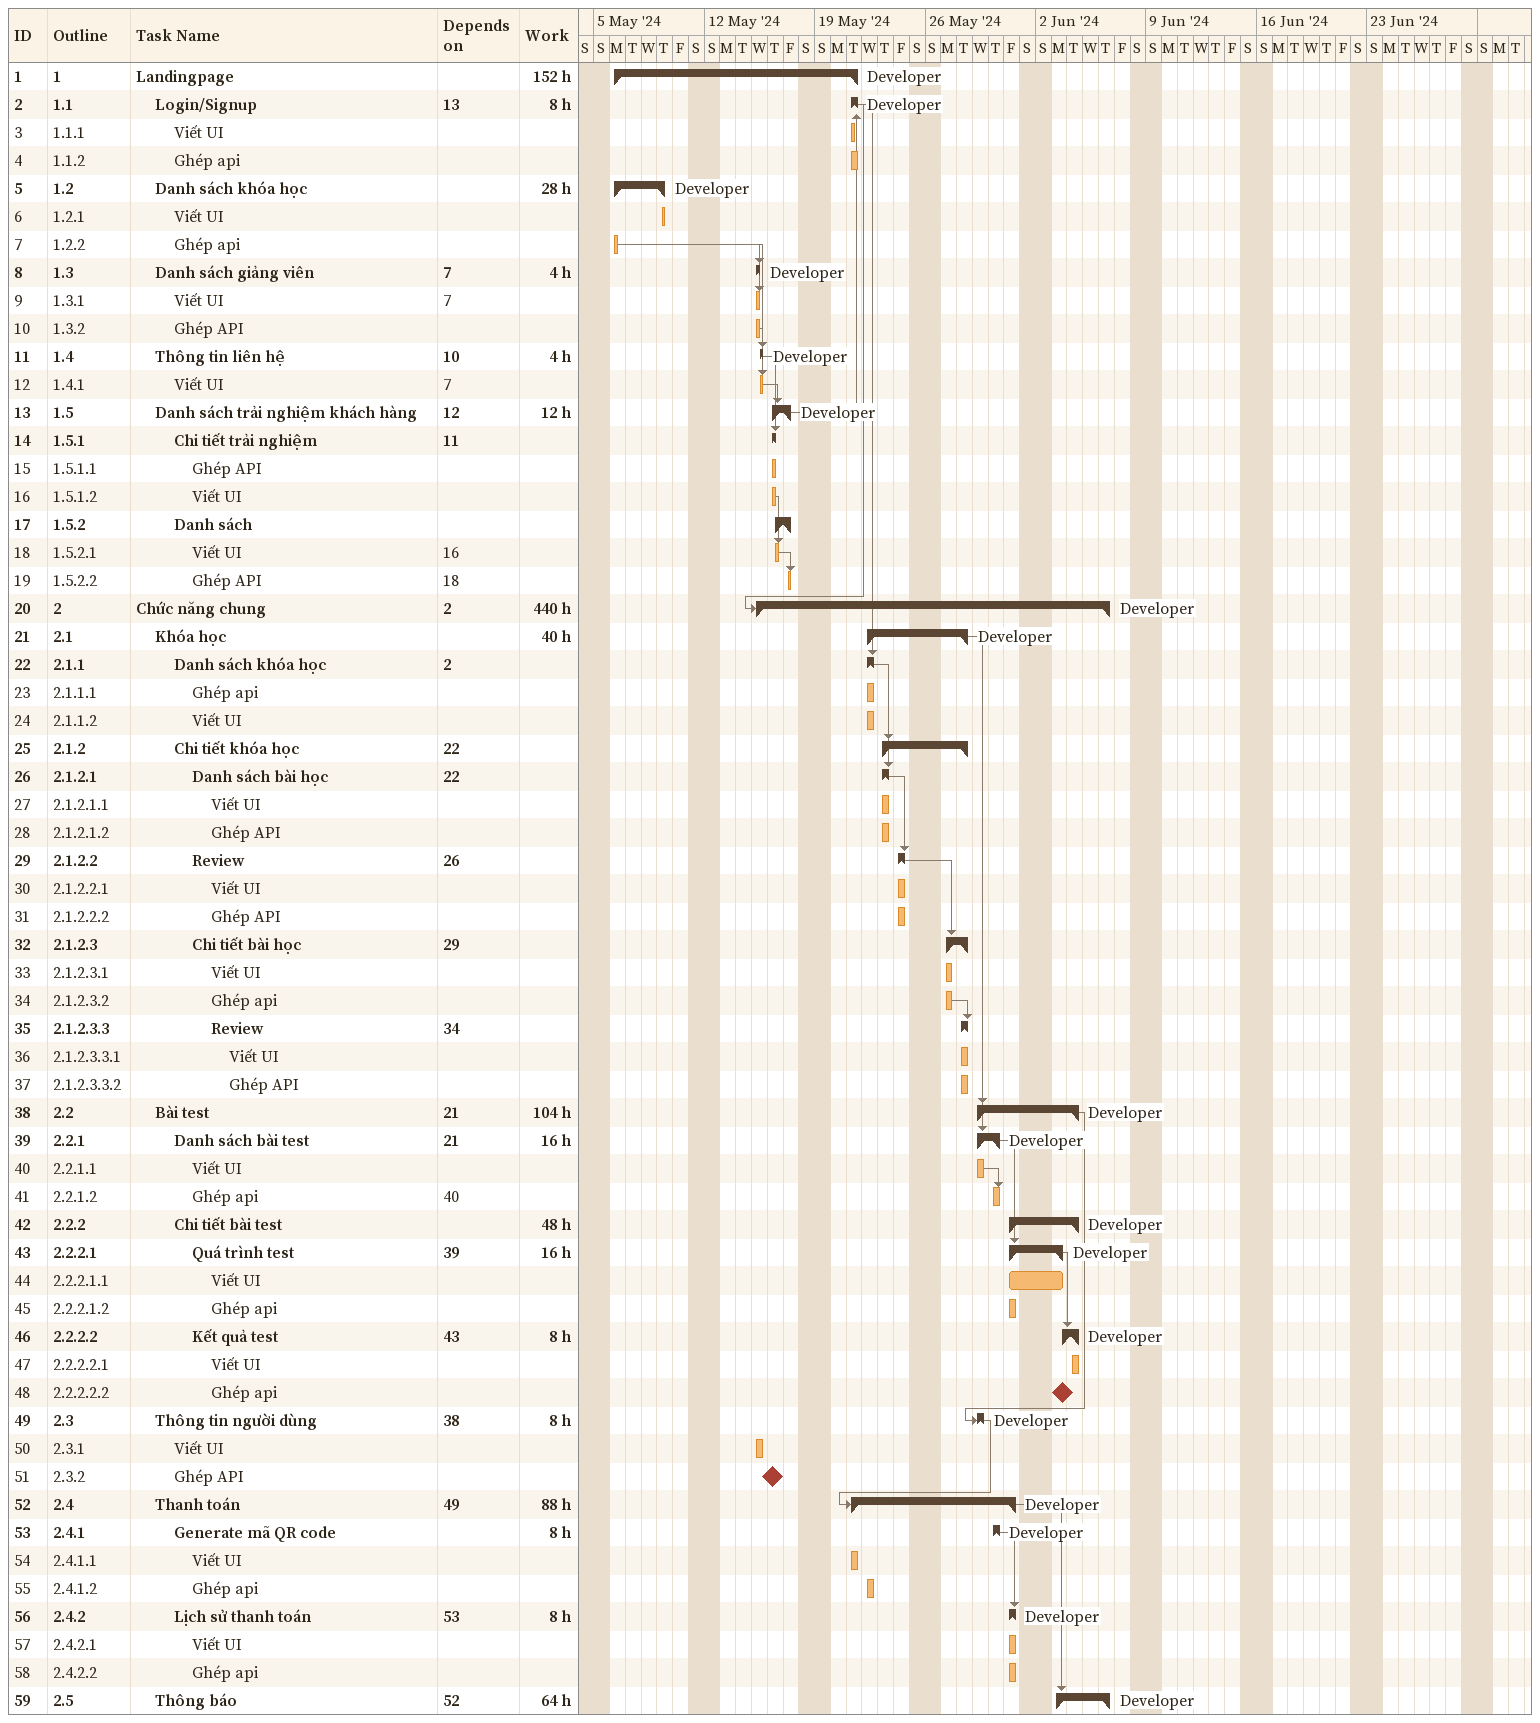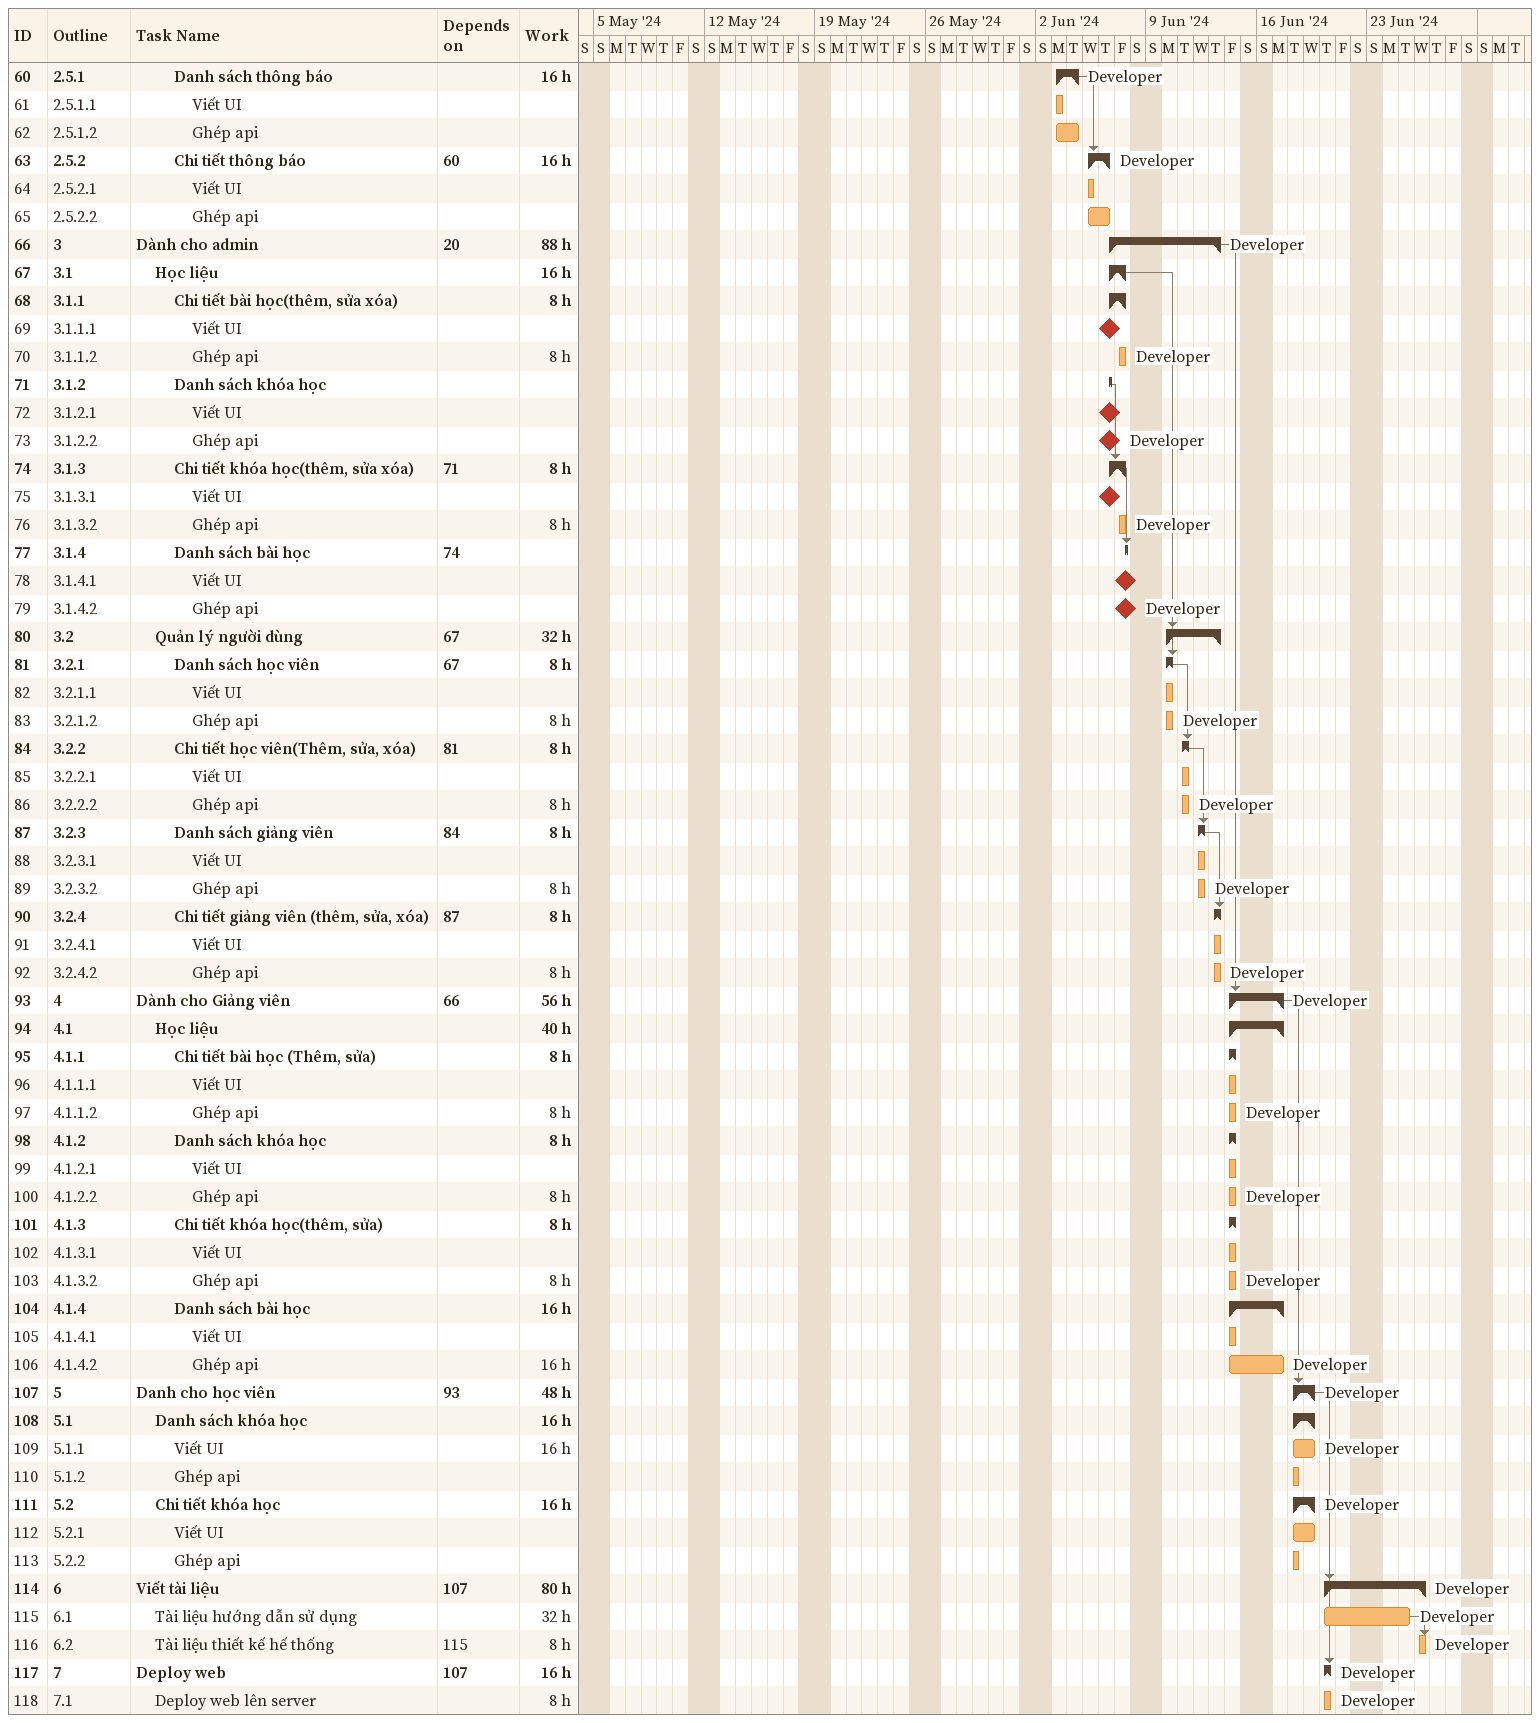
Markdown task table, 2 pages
| ID | WBS | Task | Start | Finish | Predecessors | Resources | Work (h) |
|---|---|---|---|---|---|---|---|
| 1 | 1 | **Landingpage** | 2024-05-06 | 2024-05-21 |  | Developer | 152 |
| 2 | 1.1 | **Login/Signup** | 2024-05-21 | 2024-05-21 | 13 | Developer | 8 |
| 3 | 1.1.1 | Viết UI | 2024-05-21 | 2024-05-21 |  |  |  |
| 4 | 1.1.2 | Ghép api | 2024-05-21 | 2024-05-21 |  |  |  |
| 5 | 1.2 | **Danh sách khóa học** | 2024-05-06 | 2024-05-09 |  | Developer | 28 |
| 6 | 1.2.1 | Viết UI | 2024-05-09 | 2024-05-09 |  |  |  |
| 7 | 1.2.2 | Ghép api | 2024-05-06 | 2024-05-06 |  |  |  |
| 8 | 1.3 | **Danh sách giảng viên** | 2024-05-15 | 2024-05-15 | 7 | Developer | 4 |
| 9 | 1.3.1 | Viết UI | 2024-05-15 | 2024-05-15 | 7 |  |  |
| 10 | 1.3.2 | Ghép API | 2024-05-15 | 2024-05-15 |  |  |  |
| 11 | 1.4 | **Thông tin liên hệ** | 2024-05-15 | 2024-05-15 | 10 | Developer | 4 |
| 12 | 1.4.1 | Viết UI | 2024-05-15 | 2024-05-15 | 7 |  |  |
| 13 | 1.5 | **Danh sách trải nghiệm khách hàng** | 2024-05-16 | 2024-05-17 | 12 | Developer | 12 |
| 14 | 1.5.1 | **Chi tiết trải nghiệm** | 2024-05-16 | 2024-05-16 | 11 |  |  |
| 15 | 1.5.1.1 | Ghép API | 2024-05-16 | 2024-05-16 |  |  |  |
| 16 | 1.5.1.2 | Viết UI | 2024-05-16 | 2024-05-16 |  |  |  |
| 17 | 1.5.2 | **Danh sách** | 2024-05-16 | 2024-05-17 |  |  |  |
| 18 | 1.5.2.1 | Viết UI | 2024-05-16 | 2024-05-16 | 16 |  |  |
| 19 | 1.5.2.2 | Ghép API | 2024-05-17 | 2024-05-17 | 18 |  |  |
| 20 | 2 | **Chức năng chung** | 2024-05-15 | 2024-06-06 | 2 | Developer | 440 |
| 21 | 2.1 | **Khóa học** | 2024-05-22 | 2024-05-28 |  | Developer | 40 |
| 22 | 2.1.1 | **Danh sách khóa học** | 2024-05-22 | 2024-05-22 | 2 |  |  |
| 23 | 2.1.1.1 | Ghép api | 2024-05-22 | 2024-05-22 |  |  |  |
| 24 | 2.1.1.2 | Viết UI | 2024-05-22 | 2024-05-22 |  |  |  |
| 25 | 2.1.2 | **Chi tiết khóa học** | 2024-05-23 | 2024-05-28 | 22 |  |  |
| 26 | 2.1.2.1 | **Danh sách bài học** | 2024-05-23 | 2024-05-23 | 22 |  |  |
| 27 | 2.1.2.1.1 | Viết UI | 2024-05-23 | 2024-05-23 |  |  |  |
| 28 | 2.1.2.1.2 | Ghép API | 2024-05-23 | 2024-05-23 |  |  |  |
| 29 | 2.1.2.2 | **Review** | 2024-05-24 | 2024-05-24 | 26 |  |  |
| 30 | 2.1.2.2.1 | Viết UI | 2024-05-24 | 2024-05-24 |  |  |  |
| 31 | 2.1.2.2.2 | Ghép API | 2024-05-24 | 2024-05-24 |  |  |  |
| 32 | 2.1.2.3 | **Chi tiết bài học** | 2024-05-27 | 2024-05-28 | 29 |  |  |
| 33 | 2.1.2.3.1 | Viết UI | 2024-05-27 | 2024-05-27 |  |  |  |
| 34 | 2.1.2.3.2 | Ghép api | 2024-05-27 | 2024-05-27 |  |  |  |
| 35 | 2.1.2.3.3 | **Review** | 2024-05-28 | 2024-05-28 | 34 |  |  |
| 36 | 2.1.2.3.3.1 | Viết UI | 2024-05-28 | 2024-05-28 |  |  |  |
| 37 | 2.1.2.3.3.2 | Ghép API | 2024-05-28 | 2024-05-28 |  |  |  |
| 38 | 2.2 | **Bài test** | 2024-05-29 | 2024-06-04 | 21 | Developer | 104 |
| 39 | 2.2.1 | **Danh sách bài test** | 2024-05-29 | 2024-05-30 | 21 | Developer | 16 |
| 40 | 2.2.1.1 | Viết UI | 2024-05-29 | 2024-05-29 |  |  |  |
| 41 | 2.2.1.2 | Ghép api | 2024-05-30 | 2024-05-30 | 40 |  |  |
| 42 | 2.2.2 | **Chi tiết bài test** | 2024-05-31 | 2024-06-04 |  | Developer | 48 |
| 43 | 2.2.2.1 | **Quá trình test** | 2024-05-31 | 2024-06-03 | 39 | Developer | 16 |
| 44 | 2.2.2.1.1 | Viết UI | 2024-05-31 | 2024-06-03 |  |  |  |
| 45 | 2.2.2.1.2 | Ghép api | 2024-05-31 | 2024-05-31 |  |  |  |
| 46 | 2.2.2.2 | **Kết quả test** | 2024-06-03 | 2024-06-04 | 43 | Developer | 8 |
| 47 | 2.2.2.2.1 | Viết UI | 2024-06-04 | 2024-06-04 |  |  |  |
| 48 | 2.2.2.2.2 | Ghép api (milestone) | 2024-06-03 | 2024-06-03 |  |  |  |
| 49 | 2.3 | **Thông tin người dùng** | 2024-05-29 | 2024-05-29 | 38 | Developer | 8 |
| 50 | 2.3.1 | Viết UI | 2024-05-15 | 2024-05-15 |  |  |  |
| 51 | 2.3.2 | Ghép API (milestone) | 2024-05-16 | 2024-05-16 |  |  |  |
| 52 | 2.4 | **Thanh toán** | 2024-05-21 | 2024-05-31 | 49 | Developer | 88 |
| 53 | 2.4.1 | **Generate mã QR code** | 2024-05-30 | 2024-05-30 |  | Developer | 8 |
| 54 | 2.4.1.1 | Viết UI | 2024-05-21 | 2024-05-21 |  |  |  |
| 55 | 2.4.1.2 | Ghép api | 2024-05-22 | 2024-05-22 |  |  |  |
| 56 | 2.4.2 | **Lịch sử thanh toán** | 2024-05-31 | 2024-05-31 | 53 | Developer | 8 |
| 57 | 2.4.2.1 | Viết UI | 2024-05-31 | 2024-05-31 |  |  |  |
| 58 | 2.4.2.2 | Ghép api | 2024-05-31 | 2024-05-31 |  |  |  |
| 59 | 2.5 | **Thông báo** | 2024-06-03 | 2024-06-06 | 52 | Developer | 64 |
| 60 | 2.5.1 | **Danh sách thông báo** | 2024-06-03 | 2024-06-04 |  | Developer | 16 |
| 61 | 2.5.1.1 | Viết UI | 2024-06-03 | 2024-06-03 |  |  |  |
| 62 | 2.5.1.2 | Ghép api | 2024-06-03 | 2024-06-04 |  |  |  |
| 63 | 2.5.2 | **Chi tiết thông báo** | 2024-06-05 | 2024-06-06 | 60 | Developer | 16 |
| 64 | 2.5.2.1 | Viết UI | 2024-06-05 | 2024-06-05 |  |  |  |
| 65 | 2.5.2.2 | Ghép api | 2024-06-05 | 2024-06-06 |  |  |  |
| 66 | 3 | **Dành cho admin** | 2024-06-06 | 2024-06-13 | 20 | Developer | 88 |
| 67 | 3.1 | **Học liệu** | 2024-06-06 | 2024-06-07 |  |  | 16 |
| 68 | 3.1.1 | **Chi tiết bài học(thêm, sửa xóa)** | 2024-06-06 | 2024-06-07 |  |  | 8 |
| 69 | 3.1.1.1 | Viết UI (milestone) | 2024-06-06 | 2024-06-06 |  |  |  |
| 70 | 3.1.1.2 | Ghép api | 2024-06-07 | 2024-06-07 |  | Developer | 8 |
| 71 | 3.1.2 | **Danh sách khóa học** | 2024-06-06 | 2024-06-06 |  |  |  |
| 72 | 3.1.2.1 | Viết UI (milestone) | 2024-06-06 | 2024-06-06 |  |  |  |
| 73 | 3.1.2.2 | Ghép api (milestone) | 2024-06-06 | 2024-06-06 |  | Developer |  |
| 74 | 3.1.3 | **Chi tiết khóa học(thêm, sửa xóa)** | 2024-06-06 | 2024-06-07 | 71 |  | 8 |
| 75 | 3.1.3.1 | Viết UI (milestone) | 2024-06-06 | 2024-06-06 |  |  |  |
| 76 | 3.1.3.2 | Ghép api | 2024-06-07 | 2024-06-07 |  | Developer | 8 |
| 77 | 3.1.4 | **Danh sách bài học** | 2024-06-07 | 2024-06-07 | 74 |  |  |
| 78 | 3.1.4.1 | Viết UI (milestone) | 2024-06-07 | 2024-06-07 |  |  |  |
| 79 | 3.1.4.2 | Ghép api (milestone) | 2024-06-07 | 2024-06-07 |  | Developer |  |
| 80 | 3.2 | **Quản lý người dùng** | 2024-06-10 | 2024-06-13 | 67 |  | 32 |
| 81 | 3.2.1 | **Danh sách học viên** | 2024-06-10 | 2024-06-10 | 67 |  | 8 |
| 82 | 3.2.1.1 | Viết UI | 2024-06-10 | 2024-06-10 |  |  |  |
| 83 | 3.2.1.2 | Ghép api | 2024-06-10 | 2024-06-10 |  | Developer | 8 |
| 84 | 3.2.2 | **Chi tiết học viên(Thêm, sửa, xóa)** | 2024-06-11 | 2024-06-11 | 81 |  | 8 |
| 85 | 3.2.2.1 | Viết UI | 2024-06-11 | 2024-06-11 |  |  |  |
| 86 | 3.2.2.2 | Ghép api | 2024-06-11 | 2024-06-11 |  | Developer | 8 |
| 87 | 3.2.3 | **Danh sách giảng viên** | 2024-06-12 | 2024-06-12 | 84 |  | 8 |
| 88 | 3.2.3.1 | Viết UI | 2024-06-12 | 2024-06-12 |  |  |  |
| 89 | 3.2.3.2 | Ghép api | 2024-06-12 | 2024-06-12 |  | Developer | 8 |
| 90 | 3.2.4 | **Chi tiết giảng viên (thêm, sửa, xóa)** | 2024-06-13 | 2024-06-13 | 87 |  | 8 |
| 91 | 3.2.4.1 | Viết UI | 2024-06-13 | 2024-06-13 |  |  |  |
| 92 | 3.2.4.2 | Ghép api | 2024-06-13 | 2024-06-13 |  | Developer | 8 |
| 93 | 4 | **Dành cho Giảng viên** | 2024-06-14 | 2024-06-17 | 66 | Developer | 56 |
| 94 | 4.1 | **Học liệu** | 2024-06-14 | 2024-06-17 |  |  | 40 |
| 95 | 4.1.1 | **Chi tiết bài học (Thêm, sửa)** | 2024-06-14 | 2024-06-14 |  |  | 8 |
| 96 | 4.1.1.1 | Viết UI | 2024-06-14 | 2024-06-14 |  |  |  |
| 97 | 4.1.1.2 | Ghép api | 2024-06-14 | 2024-06-14 |  | Developer | 8 |
| 98 | 4.1.2 | **Danh sách khóa học** | 2024-06-14 | 2024-06-14 |  |  | 8 |
| 99 | 4.1.2.1 | Viết UI | 2024-06-14 | 2024-06-14 |  |  |  |
| 100 | 4.1.2.2 | Ghép api | 2024-06-14 | 2024-06-14 |  | Developer | 8 |
| 101 | 4.1.3 | **Chi tiết khóa học(thêm, sửa)** | 2024-06-14 | 2024-06-14 |  |  | 8 |
| 102 | 4.1.3.1 | Viết UI | 2024-06-14 | 2024-06-14 |  |  |  |
| 103 | 4.1.3.2 | Ghép api | 2024-06-14 | 2024-06-14 |  | Developer | 8 |
| 104 | 4.1.4 | **Danh sách bài học** | 2024-06-14 | 2024-06-17 |  |  | 16 |
| 105 | 4.1.4.1 | Viết UI | 2024-06-14 | 2024-06-14 |  |  |  |
| 106 | 4.1.4.2 | Ghép api | 2024-06-14 | 2024-06-17 |  | Developer | 16 |
| 107 | 5 | **Danh cho học viên** | 2024-06-18 | 2024-06-19 | 93 | Developer | 48 |
| 108 | 5.1 | **Danh sách khóa học** | 2024-06-18 | 2024-06-19 |  |  | 16 |
| 109 | 5.1.1 | Viết UI | 2024-06-18 | 2024-06-19 |  | Developer | 16 |
| 110 | 5.1.2 | Ghép api | 2024-06-18 | 2024-06-18 |  |  |  |
| 111 | 5.2 | **Chi tiết khóa học** | 2024-06-18 | 2024-06-19 |  | Developer | 16 |
| 112 | 5.2.1 | Viết UI | 2024-06-18 | 2024-06-19 |  |  |  |
| 113 | 5.2.2 | Ghép api | 2024-06-18 | 2024-06-18 |  |  |  |
| 114 | 6 | **Viết tài liệu** | 2024-06-20 | 2024-06-26 | 107 | Developer | 80 |
| 115 | 6.1 | Tài liệu hướng dẫn sử dụng | 2024-06-20 | 2024-06-25 |  | Developer | 32 |
| 116 | 6.2 | Tài liệu thiết kế hế thống | 2024-06-26 | 2024-06-26 | 115 | Developer | 8 |
| 117 | 7 | **Deploy web** | 2024-06-20 | 2024-06-20 | 107 | Developer | 16 |
| 118 | 7.1 | Deploy web lên server | 2024-06-20 | 2024-06-20 |  | Developer | 8 |
